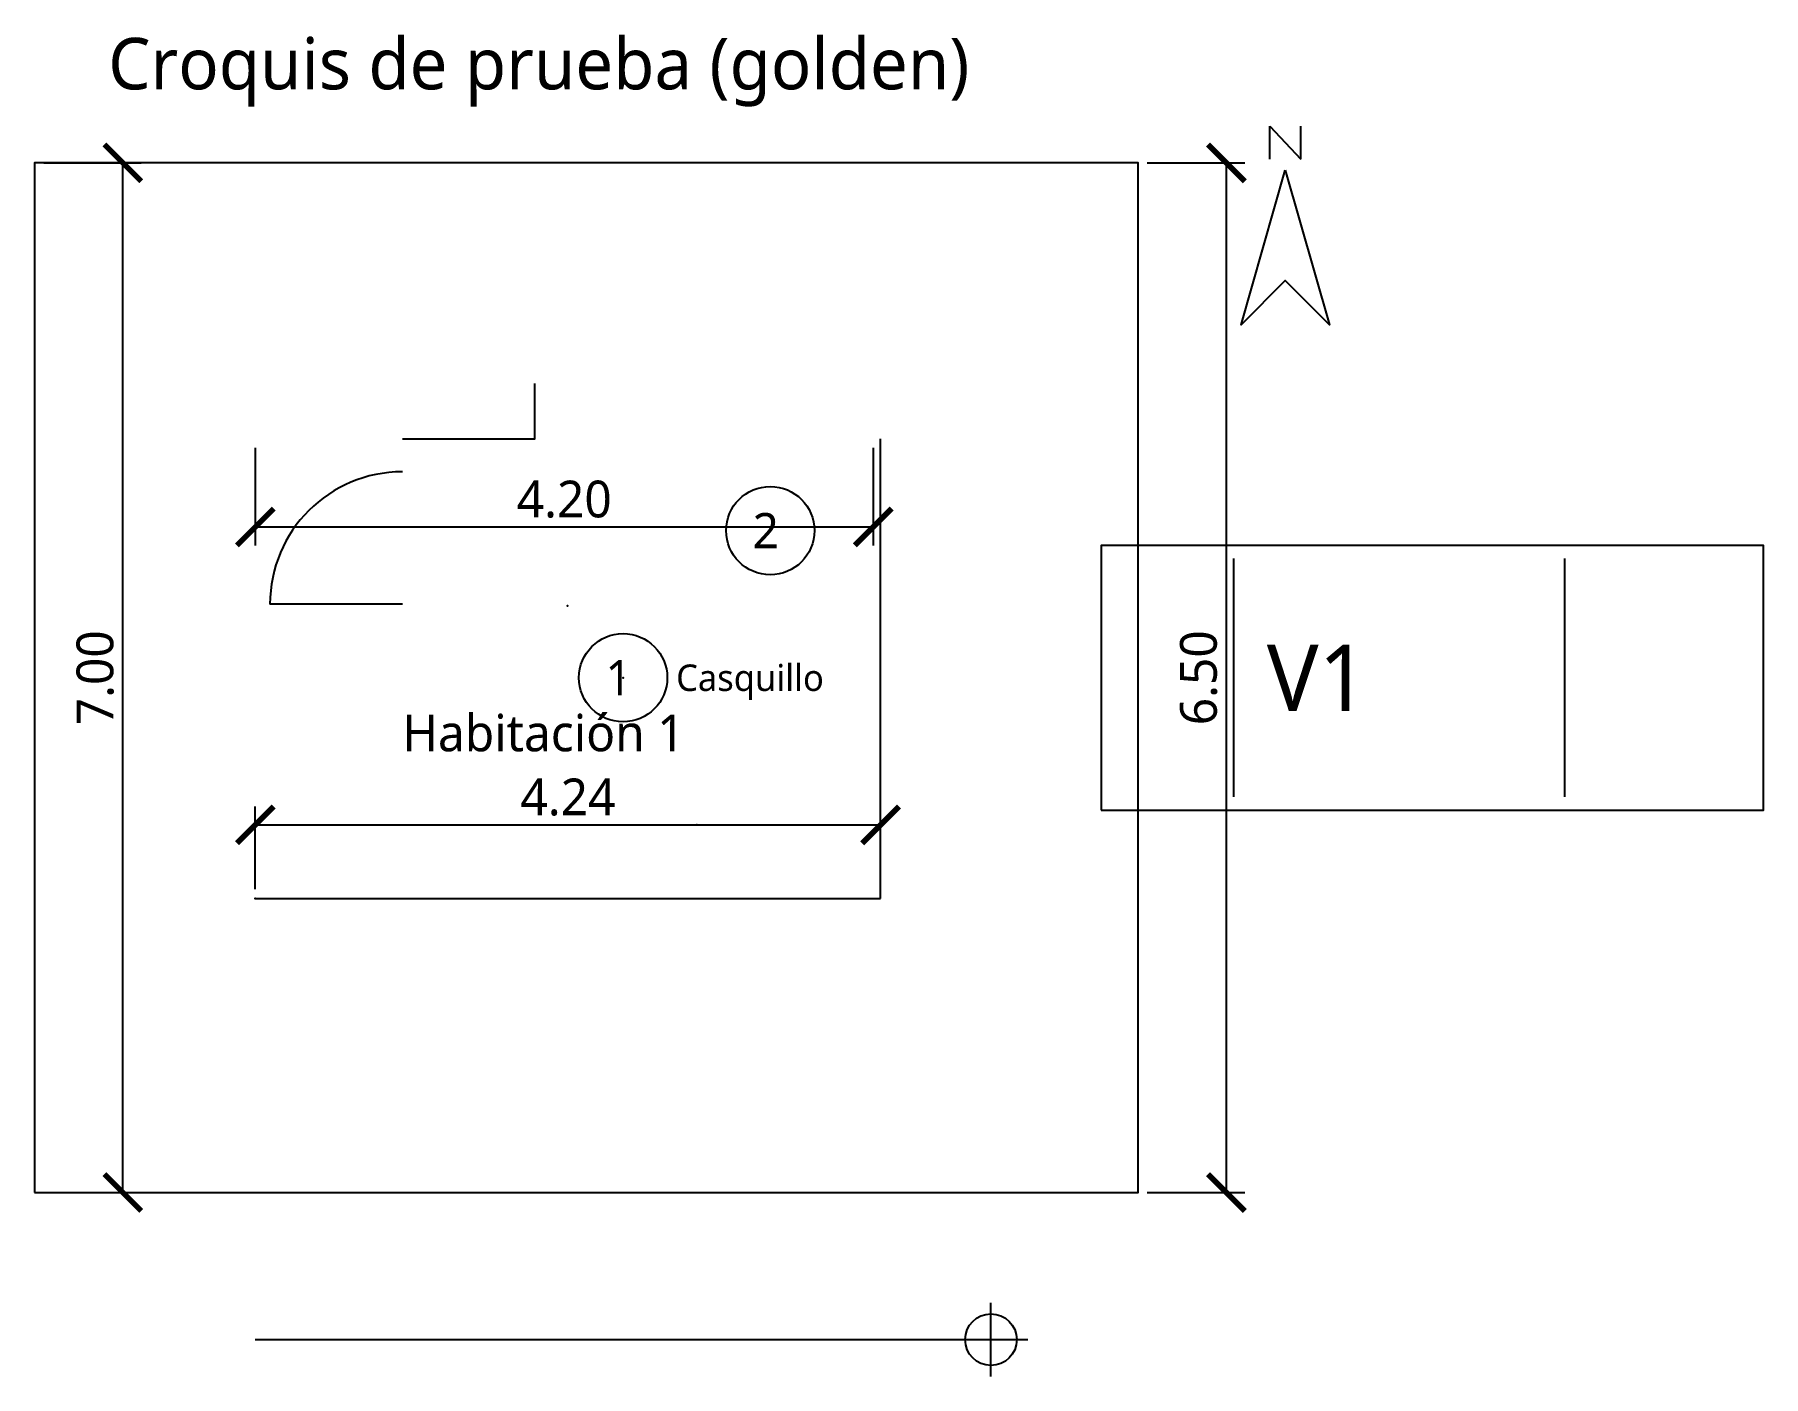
# Model space of a CAD drawing. Header units: metres. Extents: x -1.5 to 10.2, y -3.2 to 5.9.
import ezdxf

# ---------------------------------------------------------------- set-up
doc = ezdxf.new("R2010")
doc.units = ezdxf.units.M
for name, color, linetype in [('L_ACCESS', 4, 'Continuous'), ('L_ANNOTATIONS', 6, 'Continuous'), ('L_CONTROL', 8, 'Continuous'), ('L_DIMENSIONS', 2, 'Continuous'), ('L_EVIDENCE', 1, 'Continuous'), ('L_ORIENTATION', 5, 'Continuous'), ('L_STRUCTURE', 7, 'Continuous'), ('L_SYMBOLS', 3, 'Continuous'), ('L_TEXT', 7, 'Continuous')]:
    doc.layers.add(name, color=color, linetype=linetype)
doc.styles.add('S2C_TEXT', font='OpenSans-Regular.ttf')
doc.dimstyles.new('S2C_DIM', dxfattribs={"dimtxt": 0.25, "dimasz": 0.25, "dimexe": 0.125, "dimexo": 0.0625, "dimgap": 0.0625, "dimtad": 1, "dimzin": 0, "dimdsep": 46, "dimtxsty": 'S2C_TEXT', "dimblk": 'ARCHTICK', "dimcen": 2.5, "dimclrd": 256, "dimclre": 256, "dimclrt": 256, "dimazin": 3, "dimtfac": 1, "dimtmove": 0, "dimatfit": 3})
doc.dimstyles.new('S2C_DIM_ALERT', dxfattribs={"dimtxt": 0.25, "dimasz": 0.25, "dimexe": 0.125, "dimexo": 0.0625, "dimgap": 0.0625, "dimtad": 1, "dimzin": 0, "dimdsep": 46, "dimtxsty": 'S2C_TEXT', "dimblk": 'ARCHTICK', "dimcen": 2.5, "dimclrd": 1, "dimclre": 1, "dimclrt": 1, "dimazin": 3, "dimtfac": 1, "dimtmove": 0, "dimatfit": 3})

# ---------------------------------------------------------------- blocks, each defined once
blk = doc.blocks.new('S2C_door')
blk.add_line((0, 0), (0, 1))
blk.add_arc((0, 0), 1, 0, 90)
blk = doc.blocks.new('_ARCHTICK')
at = {"color": 0, "linetype": 'BYBLOCK', "const_width": 0.15}
blk.add_lwpolyline([(-0.5, -0.5), (0.5, 0.5)], dxfattribs=at)
blk = doc.blocks.new('S2C_evidence_marker')
blk.add_circle((0, 0), 0.5)
at = {"style": 'S2C_TEXT'}
for tag, p, height in [('EVIDENCE_NUMBER', (-0.2, -0.2), 0.4), ('LABEL', (0.6, -0.15), 0.3)]:
    blk.add_attdef(tag, p, '', height=height, dxfattribs=at)
blk = doc.blocks.new('S2C_generic_vehicle')
for p, q in [((-0.3, -0.18), (-0.3, 0.18)), ((0.2, -0.18), (0.2, 0.18))]:
    blk.add_line(p, q)
blk.add_lwpolyline([(-0.5, -0.2), (0.5, -0.2), (0.5, 0.2), (-0.5, 0.2)], close=True)
at = {"style": 'S2C_TEXT'}
blk.add_attdef('LABEL', (-0.25, -0.05), '', height=0.1, dxfattribs=at)
blk = doc.blocks.new('S2C_north_arrow')
for p, q in [((-0.07, 0.35), (-0.07, 0.5)), ((-0.07, 0.5), (0.07, 0.35)), ((0.07, 0.35), (0.07, 0.5))]:
    blk.add_line(p, q)
blk.add_lwpolyline([(0, 0.3), (0.2, -0.4), (0, -0.2), (-0.2, -0.4)], close=True)
blk = doc.blocks.new('S2C_control_point')
for p, q in [((0, -0.5), (0, 0.5)), ((-0.5, 0), (0.5, 0))]:
    blk.add_line(p, q)
blk.add_circle((0, 0), 0.35)

msp = doc.modelspace()

# ---------------------------------------------------------------- linework, layer by layer
at = {"layer": 'L_ACCESS'}
msp.add_lwpolyline([(1, 3.125), (1.9, 3.125), (1.9, 3.5)], dxfattribs=at)
at = {"layer": 'L_CONTROL'}
msp.add_line((0, -3), (5, -3), dxfattribs=at)
msp.add_point((0, 0), dxfattribs=at)
at = {"layer": 'L_EVIDENCE'}
for p in [(2.123, 1.988), (2.5, 1.5), (3, 0.5)]:
    msp.add_point(p, dxfattribs=at)
at = {"layer": 'L_STRUCTURE'}
for p, q in [((4.25, 0), (4.25, 3.125)), ((0, 0), (4.25, 0))]:
    msp.add_line(p, q, dxfattribs=at)
msp.add_lwpolyline([(-1.5, -2), (6, -2), (6, 5), (-1.5, 5)], close=True, dxfattribs=at)

# ---------------------------------------------------------------- block references
at = {"layer": 'L_CONTROL', "xscale": 0.5, "yscale": 0.5, "zscale": 0.5}
msp.add_blockref('S2C_control_point', (5, -3), dxfattribs=at)
at = {"layer": 'L_EVIDENCE'}
ref = msp.add_blockref('S2C_evidence_marker', (3.5, 2.5), dxfattribs=dict(at, xscale=0.6, yscale=0.6, zscale=0.6))
ref.add_attrib('EVIDENCE_NUMBER', '2', (3.38, 2.38), dxfattribs={"height": 0.24, "style": 'S2C_TEXT'})
ref = msp.add_blockref('S2C_evidence_marker', (2.5, 1.5), dxfattribs=dict(at, xscale=0.6, yscale=0.6, zscale=0.6))
ref.add_attrib('EVIDENCE_NUMBER', '1', (2.38, 1.38), dxfattribs={"height": 0.24, "style": 'S2C_TEXT'})
ref.add_attrib('LABEL', 'Casquillo', (2.86, 1.41), dxfattribs={"height": 0.18, "style": 'S2C_TEXT'})
at = {"layer": 'L_ORIENTATION', "xscale": 1.5, "yscale": 1.5, "zscale": 1.5}
msp.add_blockref('S2C_north_arrow', (7, 4.5), dxfattribs=at)
at = {"layer": 'L_SYMBOLS', "xscale": 0.9, "yscale": 0.9, "zscale": 0.9, "rotation": 90}
msp.add_blockref('S2C_door', (1, 2), dxfattribs=at)
at = {"layer": 'L_SYMBOLS'}
ref = msp.add_blockref('S2C_generic_vehicle', (8, 1.5), dxfattribs=dict(at, xscale=4.5, yscale=4.5, zscale=4.5))
ref.add_attrib('LABEL', 'V1', (6.875, 1.275), dxfattribs={"height": 0.45, "style": 'S2C_TEXT'})

# ---------------------------------------------------------------- texts
at = {"layer": 'L_ANNOTATIONS', "style": 'S2C_TEXT'}
msp.add_text('Croquis de prueba (golden)', height=0.35, dxfattribs=at).set_placement((-1, 5.5))
at = {"layer": 'L_TEXT', "style": 'S2C_TEXT'}
msp.add_text('Habitación 1', height=0.25, dxfattribs=at).set_placement((1, 1))

# ---------------------------------------------------------------- dimensions: what is measured, and where the dimension line sits
at = {"layer": 'L_DIMENSIONS'}
for p1, p2, distance, text, dimstyle in [((-1.5, -2), (-1.5, 5), -0.6, '7.00', 'S2C_DIM'), ((6, -2), (6, 5), -0.6, '6.50', 'S2C_DIM_ALERT'), ((0, 3.125), (4.2, 3.125), -0.6, '4.20', 'S2C_DIM'), ((0, 0), (4.25, 0), 0.5, '4.24', 'S2C_DIM')]:
    msp.add_aligned_dim(p1=p1, p2=p2, distance=distance, text=text, dimstyle=dimstyle, dxfattribs=at).render()

doc.saveas('drawing.dxf')
